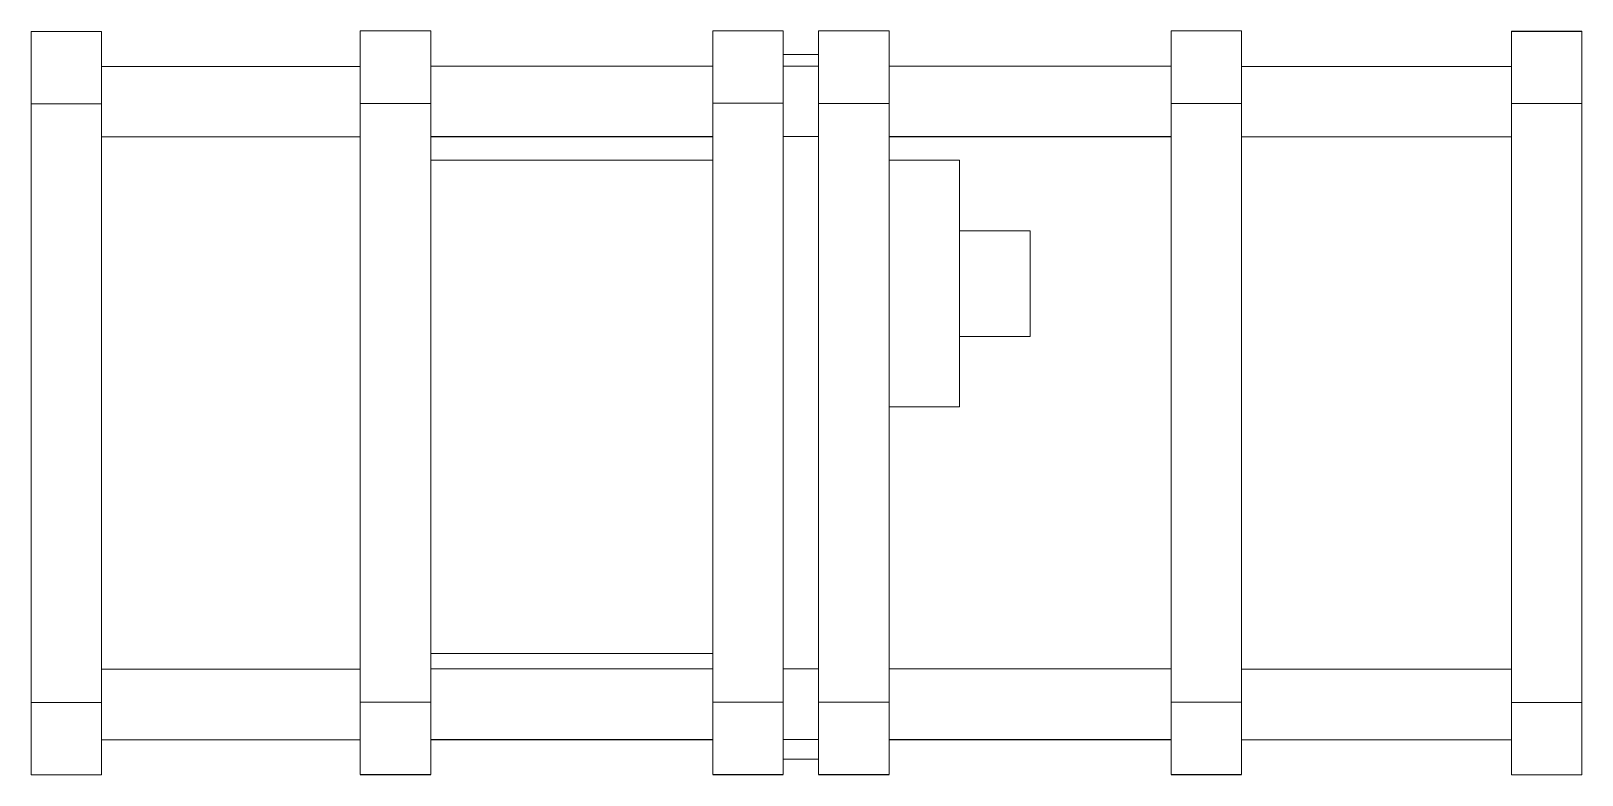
# Model space of a CAD drawing. Header units: inches. Extents: x 0 to 44.3, y 0 to 33.7.
# Drawn here: x 12.309 to 15.059, y 18.553 to 19.873 of the extents above; entities that cross this region are included whole.
import ezdxf

# ---------------------------------------------------------------- set-up
doc = ezdxf.new("R2010")
doc.units = ezdxf.units.IN
doc.header["$MEASUREMENT"] = 0

msp = doc.modelspace()

# ---------------------------------------------------------------- linework, layer by layer
at = {"color": 7, "linetype": 'Continuous', "lineweight": 15}
for p, q in [((12.3091, 19.8721), (12.4341, 19.8721)), ((12.3091, 19.8721), (12.4341, 19.8721)), ((12.3091, 19.872), (12.4341, 19.872)), ((12.893, 19.8728), (13.018, 19.8728)), ((13.518, 19.8728), (13.643, 19.8728)), ((13.7055, 19.8728), (13.8305, 19.8728)), ((14.3305, 19.8728), (14.4555, 19.8728)), ((14.9341, 19.8722), (15.0591, 19.8722)), ((14.9341, 19.8721), (15.0591, 19.8721)), ((13.643, 19.831), (13.7055, 19.831)), ((12.893, 19.8097), (12.4341, 19.8097)), ((13.518, 19.8103), (13.018, 19.8103)), ((13.7055, 19.8103), (13.643, 19.8103)), ((14.3305, 19.8103), (13.8305, 19.8103)), ((14.9341, 19.8097), (14.4555, 19.8097)), ((12.3091, 19.7436), (12.4341, 19.7436)), ((12.3091, 18.6811), (12.3091, 19.7436)), ((12.4341, 18.6811), (12.4341, 19.7436)), ((12.893, 19.7444), (13.018, 19.7444)), ((12.893, 18.6819), (12.893, 19.7444)), ((13.018, 18.6819), (13.018, 19.7444)), ((13.518, 19.7445), (13.643, 19.7445)), ((13.518, 18.6819), (13.518, 19.7445)), ((13.643, 18.6819), (13.643, 19.7445)), ((13.7055, 19.7444), (13.8305, 19.7444)), ((13.7055, 18.6819), (13.7055, 19.7444)), ((13.8305, 18.6819), (13.8305, 19.7444)), ((14.3305, 19.7444), (14.4555, 19.7444)), ((14.3305, 18.6819), (14.3305, 19.7444)), ((14.4555, 18.6819), (14.4555, 19.7444)), ((14.9341, 19.7439), (15.0591, 19.7439)), ((14.9341, 18.6814), (14.9341, 19.7439)), ((15.0591, 18.6814), (15.0591, 19.7439)), ((12.4341, 19.6847), (12.893, 19.6847)), ((13.018, 19.6853), (13.518, 19.6853)), ((13.018, 19.6847), (13.518, 19.6847)), ((13.643, 19.6853), (13.7055, 19.6853)), ((13.8305, 19.6853), (14.3305, 19.6853)), ((13.8305, 19.6847), (14.3305, 19.6847)), ((14.4555, 19.6847), (14.9341, 19.6847)), ((13.518, 19.6435), (13.018, 19.6435)), ((13.9555, 19.6433), (13.8305, 19.6433)), ((13.9555, 19.6433), (13.9555, 19.2058)), ((14.0805, 19.5183), (13.9555, 19.5183)), ((14.0805, 19.5183), (14.0805, 19.3308)), ((13.9555, 19.3308), (14.0805, 19.3308)), ((13.8305, 19.2058), (13.9555, 19.2058)), ((13.518, 18.7685), (13.018, 18.7685)), ((13.518, 18.7681), (13.018, 18.7681)), ((12.893, 18.7403), (12.4341, 18.7403)), ((13.518, 18.7408), (13.018, 18.7408)), ((13.7055, 18.7408), (13.643, 18.7408)), ((14.3305, 18.7408), (13.8305, 18.7408)), ((14.9341, 18.7403), (14.4555, 18.7403)), ((12.3091, 18.6811), (12.4341, 18.6811)), ((12.893, 18.6819), (13.018, 18.6819)), ((13.518, 18.6819), (13.643, 18.6819)), ((13.7055, 18.6819), (13.8305, 18.6819)), ((14.3305, 18.6819), (14.4555, 18.6819)), ((14.9341, 18.6814), (15.0591, 18.6814)), ((12.4341, 18.6153), (12.893, 18.6153)), ((13.018, 18.6158), (13.518, 18.6158)), ((13.018, 18.6153), (13.518, 18.6153)), ((13.643, 18.6158), (13.7055, 18.6158)), ((13.8305, 18.6158), (14.3305, 18.6158)), ((13.8305, 18.6153), (14.3305, 18.6153)), ((14.4555, 18.6153), (14.9341, 18.6153)), ((13.643, 18.581), (13.7055, 18.581)), ((13.7055, 18.5806), (13.643, 18.5806)), ((12.3091, 18.5528), (12.4341, 18.5528)), ((12.3091, 18.5527), (12.4341, 18.5527)), ((12.893, 18.5533), (13.018, 18.5533)), ((12.893, 18.5527), (13.018, 18.5527)), ((13.518, 18.5533), (13.643, 18.5533)), ((13.518, 18.5527), (13.643, 18.5527)), ((13.7055, 18.5533), (13.8305, 18.5533)), ((13.7055, 18.5527), (13.8305, 18.5527)), ((14.3305, 18.5533), (14.4555, 18.5533)), ((14.3305, 18.5527), (14.4555, 18.5527)), ((14.9341, 18.5529), (15.0591, 18.5529)), ((14.9341, 18.5528), (15.0591, 18.5528)), ((14.9341, 18.5528), (15.0591, 18.5528))]:
    msp.add_line(p, q, dxfattribs=at)
for points, knots in [([(12.3091, 19.872), (12.3091, 19.872), (12.3091, 19.8721), (12.3091, 19.8721), (12.3091, 19.8721)], [0, 0, 0, 0, 0.565438, 1, 1, 1, 1]), ([(12.3091, 19.7436), (12.3091, 19.7625), (12.3091, 19.7998), (12.3091, 19.8414), (12.3091, 19.8669), (12.3091, 19.8703), (12.3091, 19.872)], [0, 0, 0, 0, 0.283859, 0.558131, 0.775209, 1, 1, 1, 1]), ([(12.4341, 19.872), (12.4341, 19.872), (12.4341, 19.8721), (12.4341, 19.8721), (12.4341, 19.8721)], [0, 0, 0, 0, 0.565438, 1, 1, 1, 1]), ([(12.4341, 19.7436), (12.4341, 19.7625), (12.4341, 19.7998), (12.4341, 19.8414), (12.4341, 19.8669), (12.4341, 19.8703), (12.4341, 19.872)], [0, 0, 0, 0, 0.283859, 0.558131, 0.775209, 1, 1, 1, 1]), ([(12.893, 19.7444), (12.893, 19.7636), (12.893, 19.8012), (12.893, 19.843), (12.893, 19.8682), (12.893, 19.8712), (12.893, 19.8728)], [0, 0, 0, 0, 0.283704, 0.557917, 0.775026, 1, 1, 1, 1]), ([(13.018, 19.7444), (13.018, 19.7636), (13.018, 19.8012), (13.018, 19.843), (13.018, 19.8682), (13.018, 19.8712), (13.018, 19.8728)], [0, 0, 0, 0, 0.283704, 0.557917, 0.775026, 1, 1, 1, 1]), ([(13.518, 19.7445), (13.518, 19.7637), (13.518, 19.8013), (13.518, 19.843), (13.518, 19.8682), (13.518, 19.8712), (13.518, 19.8728)], [0, 0, 0, 0, 0.283478, 0.557665, 0.774862, 1, 1, 1, 1]), ([(13.643, 19.7445), (13.643, 19.7637), (13.643, 19.8013), (13.643, 19.843), (13.643, 19.8682), (13.643, 19.8712), (13.643, 19.8728)], [0, 0, 0, 0, 0.283478, 0.557665, 0.774862, 1, 1, 1, 1]), ([(13.7055, 19.7444), (13.7055, 19.7636), (13.7055, 19.8012), (13.7055, 19.843), (13.7055, 19.8682), (13.7055, 19.8712), (13.7055, 19.8728)], [0, 0, 0, 0, 0.283704, 0.557917, 0.775026, 1, 1, 1, 1]), ([(13.8305, 19.7444), (13.8305, 19.7636), (13.8305, 19.8012), (13.8305, 19.843), (13.8305, 19.8682), (13.8305, 19.8712), (13.8305, 19.8728)], [0, 0, 0, 0, 0.283704, 0.557917, 0.775026, 1, 1, 1, 1]), ([(14.3305, 19.7444), (14.3305, 19.7636), (14.3305, 19.8012), (14.3305, 19.843), (14.3305, 19.8682), (14.3305, 19.8712), (14.3305, 19.8728)], [0, 0, 0, 0, 0.283704, 0.557917, 0.775026, 1, 1, 1, 1]), ([(14.4555, 19.7444), (14.4555, 19.7636), (14.4555, 19.8012), (14.4555, 19.843), (14.4555, 19.8682), (14.4555, 19.8712), (14.4555, 19.8728)], [0, 0, 0, 0, 0.283704, 0.557917, 0.775026, 1, 1, 1, 1]), ([(14.9341, 19.8721), (14.9341, 19.8721), (14.9341, 19.8722), (14.9341, 19.8722), (14.9341, 19.8722)], [0, 0, 0, 0, 0.530754, 1, 1, 1, 1]), ([(14.9341, 19.7439), (14.9341, 19.7628), (14.9341, 19.8001), (14.9341, 19.8416), (14.9341, 19.867), (14.9341, 19.8704), (14.9341, 19.8721)], [0, 0, 0, 0, 0.283859, 0.558131, 0.775209, 1, 1, 1, 1]), ([(15.0591, 19.8721), (15.0591, 19.8721), (15.0591, 19.8722), (15.0591, 19.8722), (15.0591, 19.8722)], [0, 0, 0, 0, 0.530754, 1, 1, 1, 1]), ([(15.0591, 19.7439), (15.0591, 19.7628), (15.0591, 19.8001), (15.0591, 19.8416), (15.0591, 19.867), (15.0591, 19.8704), (15.0591, 19.8721)], [0, 0, 0, 0, 0.283859, 0.558131, 0.775209, 1, 1, 1, 1]), ([(12.3091, 18.5528), (12.3091, 18.5556), (12.3091, 18.5611), (12.3091, 18.5953), (12.3091, 18.6368), (12.3091, 18.6661), (12.3091, 18.6811)], [0, 0, 0, 0, 0.283145, 0.557338, 0.774642, 1, 1, 1, 1]), ([(12.4341, 18.5528), (12.4341, 18.5556), (12.4341, 18.5611), (12.4341, 18.5953), (12.4341, 18.6368), (12.4341, 18.6661), (12.4341, 18.6811)], [0, 0, 0, 0, 0.283145, 0.557338, 0.774642, 1, 1, 1, 1]), ([(12.893, 18.5533), (12.893, 18.5558), (12.893, 18.5607), (12.893, 18.5951), (12.893, 18.637), (12.893, 18.6668), (12.893, 18.6819)], [0, 0, 0, 0, 0.283704, 0.557917, 0.775026, 1, 1, 1, 1]), ([(13.018, 18.5533), (13.018, 18.5558), (13.018, 18.5607), (13.018, 18.5951), (13.018, 18.637), (13.018, 18.6668), (13.018, 18.6819)], [0, 0, 0, 0, 0.283704, 0.557917, 0.775026, 1, 1, 1, 1]), ([(13.518, 18.5533), (13.518, 18.5558), (13.518, 18.5607), (13.518, 18.5951), (13.518, 18.637), (13.518, 18.6668), (13.518, 18.6819)], [0, 0, 0, 0, 0.283731, 0.557909, 0.775, 1, 1, 1, 1]), ([(13.643, 18.5533), (13.643, 18.5558), (13.643, 18.5607), (13.643, 18.5951), (13.643, 18.637), (13.643, 18.6668), (13.643, 18.6819)], [0, 0, 0, 0, 0.283731, 0.557909, 0.775, 1, 1, 1, 1]), ([(13.7055, 18.5533), (13.7055, 18.5558), (13.7055, 18.5607), (13.7055, 18.5951), (13.7055, 18.637), (13.7055, 18.6668), (13.7055, 18.6819)], [0, 0, 0, 0, 0.283704, 0.557917, 0.775026, 1, 1, 1, 1]), ([(13.8305, 18.5533), (13.8305, 18.5558), (13.8305, 18.5607), (13.8305, 18.5951), (13.8305, 18.637), (13.8305, 18.6668), (13.8305, 18.6819)], [0, 0, 0, 0, 0.283704, 0.557917, 0.775026, 1, 1, 1, 1]), ([(14.3305, 18.5533), (14.3305, 18.5558), (14.3305, 18.5607), (14.3305, 18.5951), (14.3305, 18.637), (14.3305, 18.6668), (14.3305, 18.6819)], [0, 0, 0, 0, 0.283704, 0.557917, 0.775026, 1, 1, 1, 1]), ([(14.4555, 18.5533), (14.4555, 18.5558), (14.4555, 18.5607), (14.4555, 18.5951), (14.4555, 18.637), (14.4555, 18.6668), (14.4555, 18.6819)], [0, 0, 0, 0, 0.283704, 0.557917, 0.775026, 1, 1, 1, 1]), ([(14.9341, 18.5529), (14.9341, 18.5557), (14.9341, 18.5613), (14.9341, 18.5956), (14.9341, 18.6371), (14.9341, 18.6664), (14.9341, 18.6814)], [0, 0, 0, 0, 0.283145, 0.557338, 0.774642, 1, 1, 1, 1]), ([(15.0591, 18.5529), (15.0591, 18.5557), (15.0591, 18.5613), (15.0591, 18.5956), (15.0591, 18.6371), (15.0591, 18.6664), (15.0591, 18.6814)], [0, 0, 0, 0, 0.283145, 0.557338, 0.774642, 1, 1, 1, 1]), ([(12.3091, 18.5527), (12.3091, 18.5527), (12.3091, 18.5527), (12.3091, 18.5528), (12.3091, 18.5528)], [0, 0, 0, 0, 0.558141, 1, 1, 1, 1]), ([(12.4341, 18.5527), (12.4341, 18.5527), (12.4341, 18.5527), (12.4341, 18.5528), (12.4341, 18.5528)], [0, 0, 0, 0, 0.558141, 1, 1, 1, 1]), ([(14.9341, 18.5528), (14.9341, 18.5528), (14.9341, 18.5528), (14.9341, 18.5529), (14.9341, 18.5529)], [0, 0, 0, 0, 0.5581412, 1, 1, 1, 1]), ([(15.0591, 18.5528), (15.0591, 18.5528), (15.0591, 18.5528), (15.0591, 18.5529), (15.0591, 18.5529)], [0, 0, 0, 0, 0.5581412, 1, 1, 1, 1])]:
    msp.add_open_spline(points, degree=3, knots=knots, dxfattribs=at)

doc.saveas('drawing.dxf')
